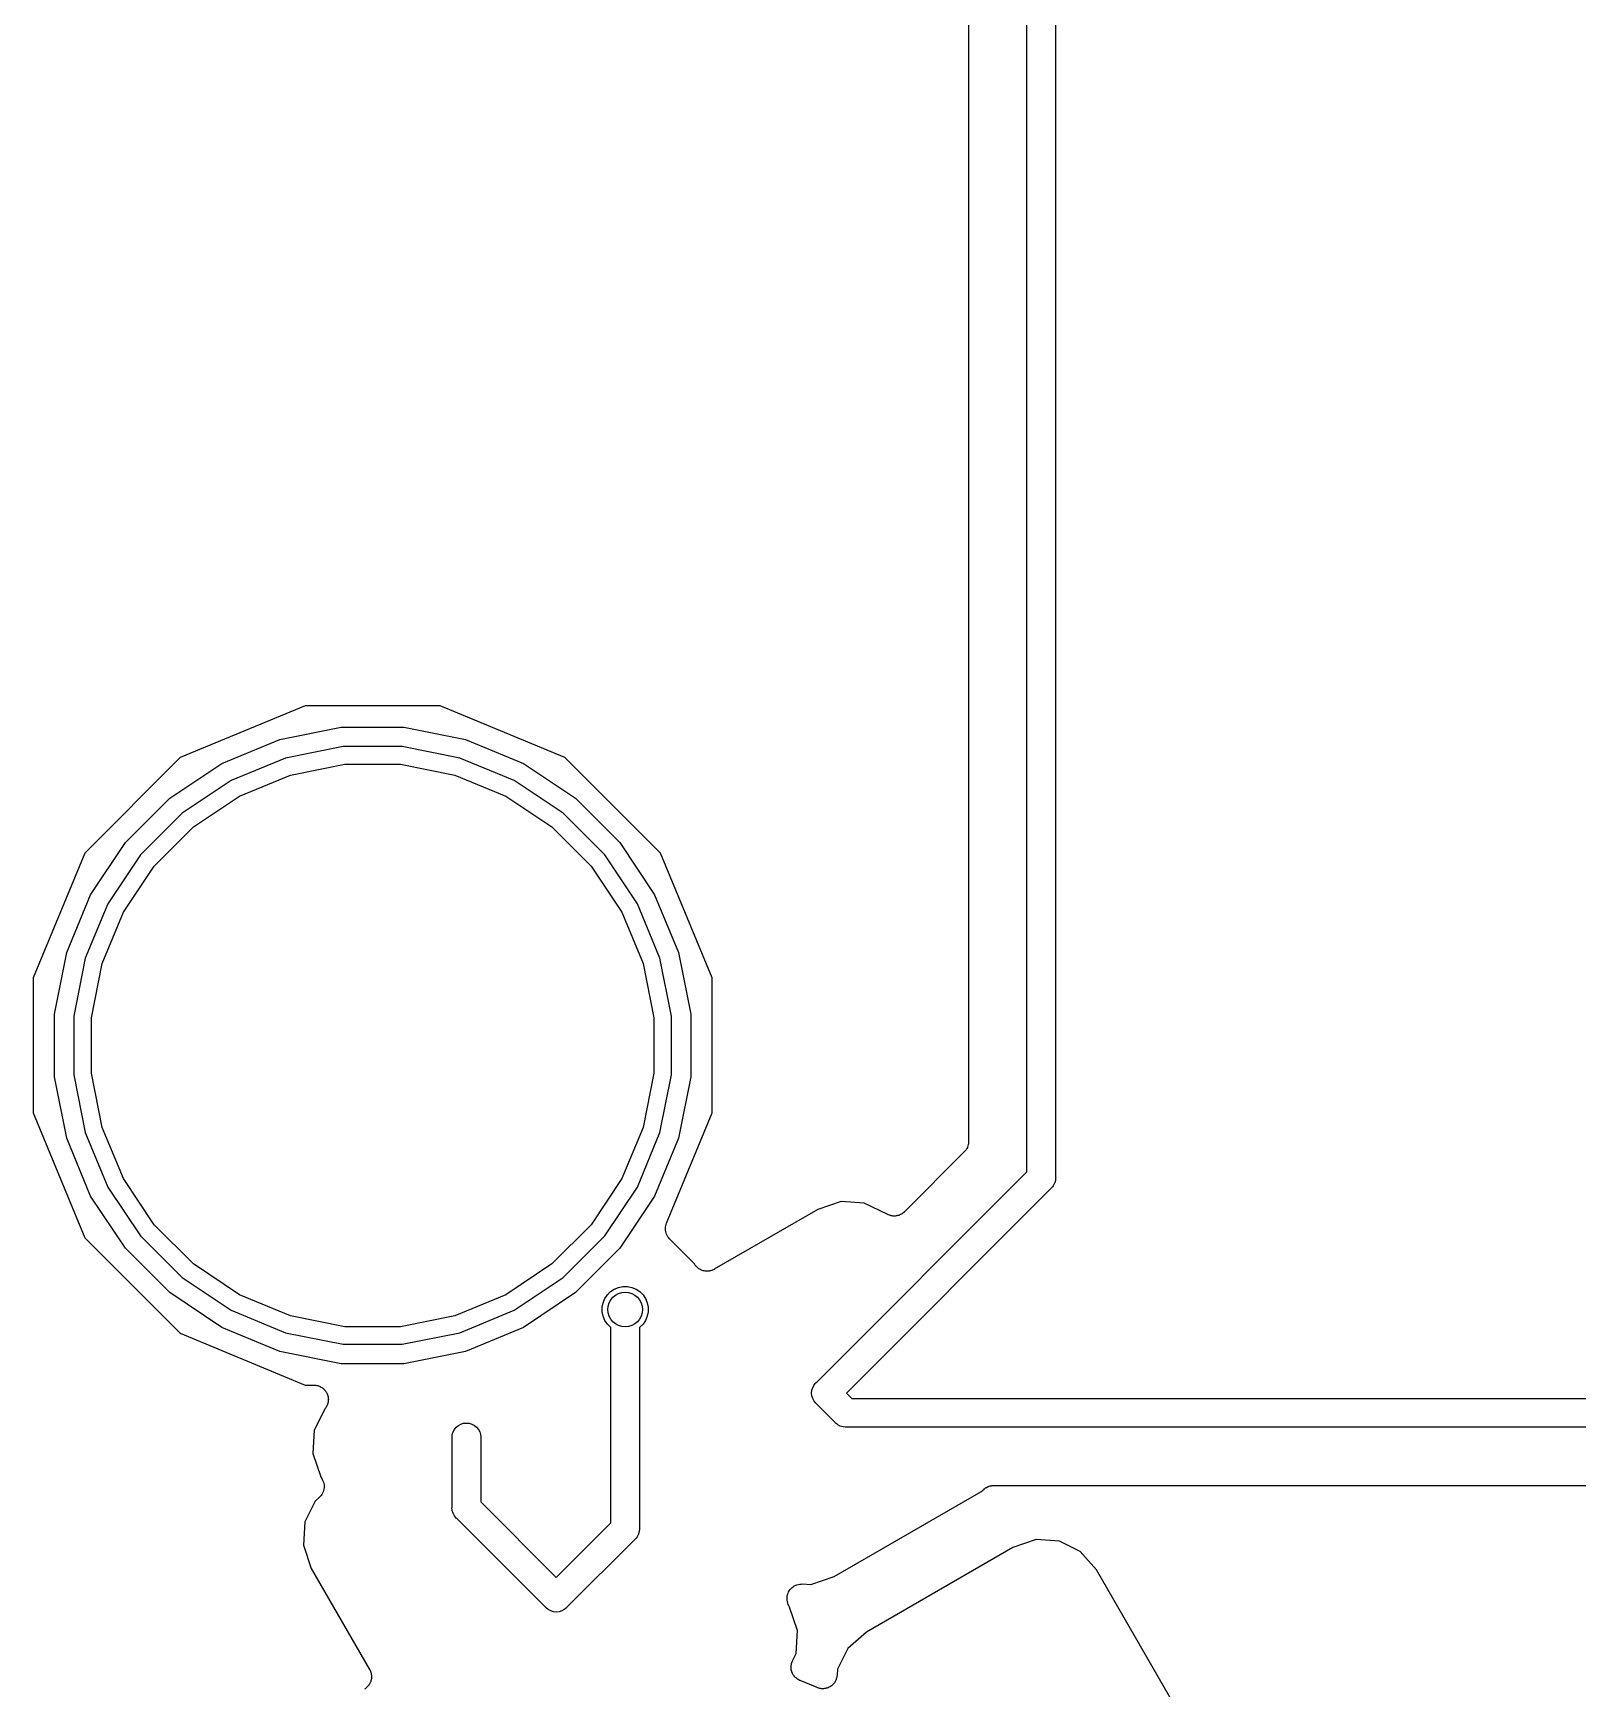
# Model space of a CAD drawing. Extents: x 0.4 to 11.3, y -7.9 to -0.4.
# Drawn here: x 4.017 to 4.547, y -4.74 to -4.173 of the extents above; entities that cross this region are included whole.
import ezdxf

# ---------------------------------------------------------------- set-up
doc = ezdxf.new("R2010")
doc.units = 0
doc.header["$MEASUREMENT"] = 0
doc.layers.add('BLACK', color=7, linetype='CONTINUOUS')

msp = doc.modelspace()

# ---------------------------------------------------------------- linework, layer by layer
at = {"layer": 'BLACK', "linetype": 'CONTINUOUS'}
for p, q in [((4.36811, -3.44808), (4.36811, -4.56483)), ((4.35827, -4.56303), (4.35827, -3.50024)), ((4.33827, -4.04911), (4.33827, -4.55268)), ((4.11069, -4.40323), (4.06789, -4.42096)), ((4.15702, -4.40323), (4.11069, -4.40323)), ((4.19983, -4.42096), (4.15702, -4.40323)), ((4.10202, -4.41473), (4.12311, -4.41054)), ((4.12311, -4.41054), (4.14461, -4.41054)), ((4.14461, -4.41054), (4.16569, -4.41473)), ((4.08216, -4.42296), (4.10202, -4.41473)), ((4.12376, -4.4172), (4.10396, -4.42114)), ((4.14395, -4.4172), (4.12376, -4.4172)), ((4.16375, -4.42114), (4.14395, -4.4172)), ((4.16569, -4.41473), (4.18556, -4.42296)), ((4.06789, -4.42096), (4.03513, -4.45372)), ((4.06428, -4.43491), (4.08216, -4.42296)), ((4.10396, -4.42114), (4.08531, -4.42886)), ((4.10572, -4.42694), (4.12436, -4.42323)), ((4.12436, -4.42323), (4.14336, -4.42323)), ((4.14336, -4.42323), (4.16199, -4.42694)), ((4.1824, -4.42886), (4.16375, -4.42114)), ((4.18556, -4.42296), (4.20343, -4.43491)), ((4.23259, -4.45372), (4.19983, -4.42096)), ((4.08531, -4.42886), (4.06853, -4.44008)), ((4.08817, -4.43421), (4.10572, -4.42694)), ((4.16199, -4.42694), (4.17955, -4.43421)), ((4.19919, -4.44008), (4.1824, -4.42886)), ((4.07237, -4.44476), (4.08817, -4.43421)), ((4.17955, -4.43421), (4.19535, -4.44476)), ((4.04908, -4.45011), (4.06428, -4.43491)), ((4.06853, -4.44008), (4.05425, -4.45435)), ((4.21346, -4.45435), (4.19919, -4.44008)), ((4.20343, -4.43491), (4.21864, -4.45011)), ((4.05894, -4.4582), (4.07237, -4.44476)), ((4.19535, -4.44476), (4.20878, -4.4582)), ((4.03713, -4.46798), (4.04908, -4.45011)), ((4.21864, -4.45011), (4.23058, -4.46798)), ((4.03513, -4.45372), (4.0174, -4.49652)), ((4.05425, -4.45435), (4.04304, -4.47114)), ((4.22468, -4.47114), (4.21346, -4.45435)), ((4.25031, -4.49652), (4.23259, -4.45372)), ((4.04838, -4.474), (4.05894, -4.4582)), ((4.20878, -4.4582), (4.21934, -4.474)), ((4.02891, -4.48785), (4.03713, -4.46798)), ((4.23058, -4.46798), (4.23881, -4.48785)), ((4.04304, -4.47114), (4.03531, -4.48979)), ((4.04111, -4.49155), (4.04838, -4.474)), ((4.21934, -4.474), (4.22661, -4.49155)), ((4.23241, -4.48979), (4.22468, -4.47114)), ((4.02471, -4.50894), (4.02891, -4.48785)), ((4.03531, -4.48979), (4.03137, -4.50959)), ((4.0374, -4.51018), (4.04111, -4.49155)), ((4.22661, -4.49155), (4.23031, -4.51018)), ((4.23634, -4.50959), (4.23241, -4.48979)), ((4.23881, -4.48785), (4.243, -4.50894)), ((4.0174, -4.49652), (4.0174, -4.54285)), ((4.25031, -4.54285), (4.25031, -4.49652)), ((4.02471, -4.53043), (4.02471, -4.50894)), ((4.03137, -4.50959), (4.03137, -4.52978)), ((4.0374, -4.52919), (4.0374, -4.51018)), ((4.23031, -4.51018), (4.23031, -4.52919)), ((4.23634, -4.52978), (4.23634, -4.50959)), ((4.243, -4.50894), (4.243, -4.53043)), ((4.02891, -4.55152), (4.02471, -4.53043)), ((4.03137, -4.52978), (4.03531, -4.54958)), ((4.04111, -4.54782), (4.0374, -4.52919)), ((4.23031, -4.52919), (4.22661, -4.54782)), ((4.23241, -4.54958), (4.23634, -4.52978)), ((4.243, -4.53043), (4.23881, -4.55152)), ((4.0174, -4.54285), (4.03513, -4.58565)), ((4.04838, -4.56537), (4.04111, -4.54782)), ((4.22661, -4.54782), (4.21934, -4.56537)), ((4.23466, -4.58064), (4.25031, -4.54285)), ((4.03713, -4.57139), (4.02891, -4.55152)), ((4.03531, -4.54958), (4.04304, -4.56823)), ((4.22468, -4.56823), (4.23241, -4.54958)), ((4.23881, -4.55152), (4.23058, -4.57139)), ((4.33816, -4.55371), (4.33802, -4.55416)), ((4.33817, -4.55366), (4.33816, -4.55369)), ((4.33816, -4.55369), (4.33816, -4.55371)), ((4.33822, -4.55321), (4.33817, -4.55366)), ((4.33827, -4.55275), (4.33822, -4.55321)), ((4.33827, -4.55268), (4.33827, -4.55269)), ((4.33827, -4.55269), (4.33827, -4.55269)), ((4.33827, -4.55269), (4.33827, -4.55269)), ((4.33827, -4.55269), (4.33827, -4.55275)), ((4.3368, -4.55621), (4.31627, -4.57675)), ((4.3371, -4.55585), (4.3368, -4.55621)), ((4.33739, -4.5555), (4.3371, -4.55585)), ((4.33741, -4.55548), (4.33739, -4.5555)), ((4.33742, -4.55546), (4.33741, -4.55548)), ((4.33764, -4.55505), (4.33742, -4.55546)), ((4.33786, -4.55465), (4.33764, -4.55505)), ((4.33787, -4.55462), (4.33786, -4.55465)), ((4.33788, -4.5546), (4.33787, -4.55462)), ((4.33802, -4.55416), (4.33788, -4.5546)), ((4.05894, -4.58117), (4.04838, -4.56537)), ((4.21934, -4.56537), (4.20878, -4.58117)), ((4.28606, -4.63524), (4.35827, -4.56303)), ((4.36811, -4.56531), (4.36804, -4.56603)), ((4.36811, -4.56483), (4.36813, -4.56507)), ((4.36813, -4.56507), (4.36811, -4.56531)), ((4.36811, -4.56531), (4.36811, -4.56531)), ((4.04304, -4.56823), (4.05425, -4.58502)), ((4.21346, -4.58502), (4.22468, -4.56823)), ((4.3665, -4.56872), (4.29633, -4.63889)), ((4.36669, -4.56857), (4.3665, -4.56872)), ((4.36701, -4.56817), (4.36669, -4.56857)), ((4.3673, -4.56782), (4.36701, -4.56817)), ((4.36776, -4.56696), (4.3673, -4.56782)), ((4.36779, -4.56684), (4.36776, -4.56696)), ((4.36804, -4.56603), (4.36779, -4.56684)), ((4.04908, -4.58926), (4.03713, -4.57139)), ((4.23058, -4.57139), (4.21864, -4.58926)), ((4.28655, -4.57594), (4.25105, -4.59644)), ((4.29456, -4.57322), (4.28655, -4.57594)), ((4.3025, -4.57374), (4.29456, -4.57322)), ((4.31052, -4.5777), (4.3025, -4.57374)), ((4.31622, -4.5768), (4.31611, -4.57688)), ((4.31627, -4.57675), (4.31622, -4.5768)), ((4.07237, -4.59461), (4.05894, -4.58117)), ((4.20878, -4.58117), (4.19535, -4.59461)), ((4.23428, -4.5825), (4.23433, -4.58204)), ((4.23433, -4.58204), (4.23438, -4.58157)), ((4.23438, -4.58155), (4.23439, -4.58153)), ((4.23438, -4.58157), (4.23438, -4.58155)), ((4.23439, -4.58153), (4.23453, -4.58109)), ((4.23453, -4.58109), (4.23466, -4.58064)), ((4.31065, -4.57775), (4.31052, -4.5777)), ((4.31078, -4.57781), (4.31065, -4.57775)), ((4.31111, -4.57792), (4.31078, -4.57781)), ((4.31143, -4.57804), (4.31111, -4.57792)), ((4.31157, -4.57806), (4.31143, -4.57804)), ((4.31171, -4.57811), (4.31157, -4.57806)), ((4.31205, -4.57814), (4.31171, -4.57811)), ((4.3124, -4.5782), (4.31205, -4.57814)), ((4.31254, -4.5782), (4.3124, -4.5782)), ((4.31268, -4.57821), (4.31254, -4.5782)), ((4.31303, -4.57818), (4.31268, -4.57821)), ((4.31337, -4.57817), (4.31303, -4.57818)), ((4.31351, -4.57814), (4.31337, -4.57817)), ((4.31365, -4.57813), (4.31351, -4.57814)), ((4.31398, -4.57803), (4.31365, -4.57813)), ((4.31432, -4.57795), (4.31398, -4.57803)), ((4.31445, -4.57789), (4.31432, -4.57795)), ((4.31459, -4.57785), (4.31445, -4.57789)), ((4.3149, -4.57769), (4.31459, -4.57785)), ((4.31521, -4.57755), (4.3149, -4.57769)), ((4.31533, -4.57747), (4.31521, -4.57755)), ((4.31546, -4.5774), (4.31533, -4.57747)), ((4.31573, -4.57719), (4.31546, -4.5774)), ((4.31601, -4.57699), (4.31573, -4.57719)), ((4.31611, -4.57688), (4.31601, -4.57699)), ((4.03513, -4.58565), (4.06789, -4.61841)), ((4.05425, -4.58502), (4.06853, -4.59929)), ((4.19919, -4.59929), (4.21346, -4.58502)), ((4.23428, -4.58252), (4.23428, -4.5825)), ((4.23428, -4.58255), (4.23428, -4.58252)), ((4.23433, -4.58301), (4.23428, -4.58255)), ((4.23437, -4.58347), (4.23433, -4.58301)), ((4.23437, -4.58349), (4.23437, -4.58347)), ((4.23437, -4.58352), (4.23437, -4.58349)), ((4.23451, -4.58396), (4.23437, -4.58352)), ((4.23464, -4.58441), (4.23451, -4.58396)), ((4.23465, -4.58443), (4.23464, -4.58441)), ((4.23465, -4.58445), (4.23465, -4.58443)), ((4.23487, -4.58486), (4.23465, -4.58445)), ((4.23509, -4.58528), (4.23487, -4.58486)), ((4.2351, -4.58529), (4.23509, -4.58528)), ((4.23511, -4.58531), (4.2351, -4.58529)), ((4.2354, -4.58567), (4.23511, -4.58531)), ((4.2357, -4.58604), (4.2354, -4.58567)), ((4.23573, -4.58607), (4.2357, -4.58604)), ((4.23575, -4.58609), (4.23573, -4.58607)), ((4.23573, -4.58607), (4.23573, -4.58607)), ((4.23573, -4.58607), (4.23573, -4.58607)), ((4.24417, -4.59451), (4.23575, -4.58609)), ((4.06428, -4.60446), (4.04908, -4.58926)), ((4.21864, -4.58926), (4.20343, -4.60446)), ((4.06853, -4.59929), (4.08531, -4.61051)), ((4.08817, -4.60516), (4.07237, -4.59461)), ((4.19535, -4.59461), (4.17955, -4.60516)), ((4.1824, -4.61051), (4.19919, -4.59929)), ((4.2442, -4.59458), (4.24417, -4.59451)), ((4.2443, -4.59473), (4.2442, -4.59458)), ((4.24439, -4.59488), (4.2443, -4.59473)), ((4.24458, -4.59512), (4.24439, -4.59488)), ((4.24476, -4.59538), (4.24458, -4.59512)), ((4.24489, -4.5955), (4.24476, -4.59538)), ((4.24501, -4.59564), (4.24489, -4.5955)), ((4.24524, -4.59584), (4.24501, -4.59564)), ((4.24547, -4.59605), (4.24524, -4.59584)), ((4.24562, -4.59615), (4.24547, -4.59605)), ((4.24576, -4.59626), (4.24562, -4.59615)), ((4.24603, -4.59641), (4.24576, -4.59626)), ((4.24629, -4.59657), (4.24603, -4.59641)), ((4.24646, -4.59664), (4.24629, -4.59657)), ((4.24662, -4.59672), (4.24646, -4.59664)), ((4.24691, -4.59681), (4.24662, -4.59672)), ((4.2472, -4.59693), (4.24691, -4.59681)), ((4.24738, -4.59696), (4.2472, -4.59693)), ((4.24755, -4.59701), (4.24738, -4.59696)), ((4.24786, -4.59704), (4.24755, -4.59701)), ((4.24816, -4.59709), (4.24786, -4.59704)), ((4.24834, -4.59709), (4.24816, -4.59709)), ((4.24852, -4.59711), (4.24834, -4.59709)), ((4.24883, -4.59708), (4.24852, -4.59711)), ((4.24914, -4.59707), (4.24883, -4.59708)), ((4.24931, -4.59704), (4.24914, -4.59707)), ((4.24949, -4.59702), (4.24931, -4.59704)), ((4.24979, -4.59693), (4.24949, -4.59702)), ((4.25009, -4.59687), (4.24979, -4.59693)), ((4.25026, -4.59679), (4.25009, -4.59687)), ((4.25043, -4.59674), (4.25026, -4.59679)), ((4.2507, -4.5966), (4.25043, -4.59674)), ((4.25099, -4.59647), (4.2507, -4.5966)), ((4.25105, -4.59644), (4.25099, -4.59647)), ((4.08216, -4.61641), (4.06428, -4.60446)), ((4.10572, -4.61243), (4.08817, -4.60516)), ((4.17955, -4.60516), (4.16199, -4.61243)), ((4.20343, -4.60446), (4.18556, -4.61641)), ((4.21436, -4.60522), (4.21545, -4.60412)), ((4.21545, -4.60412), (4.21674, -4.60326)), ((4.21674, -4.60326), (4.21818, -4.60266)), ((4.21818, -4.60266), (4.2197, -4.60236)), ((4.2197, -4.60236), (4.22125, -4.60236)), ((4.22125, -4.60236), (4.22277, -4.60266)), ((4.22277, -4.60266), (4.2242, -4.60326)), ((4.2242, -4.60326), (4.22549, -4.60412)), ((4.22549, -4.60412), (4.22659, -4.60522)), ((4.08531, -4.61051), (4.10396, -4.61823)), ((4.16375, -4.61823), (4.1824, -4.61051)), ((4.2126, -4.60946), (4.2129, -4.60794)), ((4.2126, -4.61101), (4.2126, -4.60946)), ((4.2129, -4.60794), (4.21349, -4.60651)), ((4.21349, -4.60651), (4.21436, -4.60522)), ((4.22659, -4.60522), (4.22745, -4.60651)), ((4.22745, -4.60651), (4.22804, -4.60794)), ((4.22804, -4.60794), (4.22835, -4.60946)), ((4.22835, -4.60946), (4.22835, -4.61101)), ((4.10202, -4.62464), (4.08216, -4.61641)), ((4.12436, -4.61614), (4.10572, -4.61243)), ((4.14336, -4.61614), (4.12436, -4.61614)), ((4.16199, -4.61243), (4.14336, -4.61614)), ((4.18556, -4.61641), (4.16569, -4.62464)), ((4.2129, -4.61253), (4.2126, -4.61101)), ((4.21349, -4.61397), (4.2129, -4.61253)), ((4.21436, -4.61526), (4.21349, -4.61397)), ((4.21545, -4.61635), (4.21436, -4.61526)), ((4.21555, -4.61642), (4.21545, -4.61635)), ((4.21555, -4.68338), (4.21555, -4.61642)), ((4.22549, -4.61635), (4.22539, -4.61642)), ((4.22539, -4.61642), (4.22539, -4.68518)), ((4.22659, -4.61526), (4.22549, -4.61635)), ((4.22745, -4.61397), (4.22659, -4.61526)), ((4.22804, -4.61253), (4.22745, -4.61397)), ((4.22835, -4.61101), (4.22804, -4.61253)), ((4.06789, -4.61841), (4.11069, -4.63614)), ((4.10396, -4.61823), (4.12376, -4.62217)), ((4.12376, -4.62217), (4.14395, -4.62217)), ((4.14395, -4.62217), (4.16375, -4.61823)), ((4.12311, -4.62883), (4.10202, -4.62464)), ((4.16569, -4.62464), (4.14461, -4.62883)), ((4.14461, -4.62883), (4.12311, -4.62883)), ((4.11069, -4.63614), (4.11366, -4.63614)), ((4.11366, -4.63614), (4.11373, -4.63614)), ((4.11373, -4.63614), (4.11388, -4.63616)), ((4.11388, -4.63616), (4.11404, -4.63616)), ((4.11404, -4.63616), (4.11437, -4.63621)), ((4.11437, -4.63621), (4.1147, -4.63625)), ((4.1147, -4.63625), (4.11485, -4.6363)), ((4.11485, -4.6363), (4.115, -4.63632)), ((4.115, -4.63632), (4.11531, -4.63645)), ((4.11531, -4.63645), (4.11563, -4.63655)), ((4.11563, -4.63655), (4.11577, -4.63662)), ((4.11577, -4.63662), (4.11591, -4.63668)), ((4.11591, -4.63668), (4.11619, -4.63686)), ((4.11619, -4.63686), (4.11648, -4.63702)), ((4.11648, -4.63702), (4.1166, -4.63712)), ((4.1166, -4.63712), (4.11673, -4.6372)), ((4.11673, -4.6372), (4.11698, -4.63743)), ((4.11698, -4.63743), (4.11723, -4.63764)), ((4.11723, -4.63764), (4.11733, -4.63776)), ((4.11733, -4.63776), (4.11744, -4.63787)), ((4.11744, -4.63787), (4.11763, -4.63814)), ((4.11763, -4.63814), (4.11784, -4.6384)), ((4.11784, -4.6384), (4.11792, -4.63854)), ((4.11792, -4.63854), (4.11801, -4.63867)), ((4.11801, -4.63867), (4.11814, -4.63897)), ((4.11814, -4.63897), (4.1183, -4.63927)), ((4.1183, -4.63927), (4.11834, -4.63942)), ((4.28443, -4.63889), (4.28452, -4.63792)), ((4.28452, -4.63985), (4.28443, -4.63889)), ((4.28452, -4.63792), (4.2848, -4.637)), ((4.2848, -4.637), (4.28526, -4.63614)), ((4.28526, -4.63614), (4.28528, -4.63612)), ((4.28528, -4.63612), (4.28587, -4.63539)), ((4.28587, -4.63539), (4.28606, -4.63524)), ((4.29633, -4.63889), (4.29819, -4.64075)), ((4.11746, -4.64437), (4.11385, -4.65167)), ((4.11762, -4.64419), (4.11746, -4.64437)), ((4.11771, -4.64406), (4.11762, -4.64419)), ((4.11781, -4.64394), (4.11771, -4.64406)), ((4.11796, -4.64364), (4.11781, -4.64394)), ((4.11814, -4.64336), (4.11796, -4.64364)), ((4.1182, -4.64322), (4.11814, -4.64336)), ((4.11827, -4.64308), (4.1182, -4.64322)), ((4.11837, -4.64276), (4.11827, -4.64308)), ((4.11834, -4.63942), (4.1184, -4.63956)), ((4.11849, -4.64245), (4.11837, -4.64276)), ((4.1184, -4.63956), (4.11848, -4.63988)), ((4.11848, -4.63988), (4.11857, -4.6402)), ((4.11851, -4.6423), (4.11849, -4.64245)), ((4.11856, -4.64215), (4.11851, -4.6423)), ((4.11859, -4.64182), (4.11856, -4.64215)), ((4.11857, -4.6402), (4.11859, -4.64036)), ((4.11859, -4.64036), (4.11862, -4.64051)), ((4.11865, -4.64149), (4.11859, -4.64182)), ((4.11862, -4.64051), (4.11863, -4.64084)), ((4.11863, -4.64084), (4.11866, -4.64118)), ((4.11866, -4.64118), (4.11864, -4.64133)), ((4.11864, -4.64133), (4.11865, -4.64149)), ((4.2848, -4.64078), (4.28452, -4.63985)), ((4.28526, -4.64164), (4.2848, -4.64078)), ((4.28587, -4.64238), (4.28526, -4.64164)), ((4.28606, -4.64254), (4.28587, -4.64238)), ((4.2925, -4.64898), (4.28606, -4.64254)), ((4.29819, -4.64075), (4.81489, -4.64075)), ((4.1619, -4.65137), (4.16252, -4.65062)), ((4.16252, -4.65062), (4.16327, -4.65001)), ((4.16327, -4.65001), (4.16412, -4.64955)), ((4.16412, -4.64955), (4.16505, -4.64927)), ((4.16505, -4.64927), (4.16601, -4.64917)), ((4.16601, -4.64917), (4.16698, -4.64927)), ((4.16698, -4.64927), (4.16791, -4.64955)), ((4.16791, -4.64955), (4.16876, -4.65001)), ((4.16876, -4.65001), (4.16951, -4.65062)), ((4.16951, -4.65062), (4.17012, -4.65137)), ((4.29265, -4.64917), (4.2925, -4.64898)), ((4.29284, -4.64932), (4.29265, -4.64917)), ((4.29319, -4.64961), (4.29284, -4.64932)), ((4.29284, -4.64932), (4.29284, -4.64932)), ((4.2934, -4.64978), (4.29319, -4.64961)), ((4.29426, -4.65024), (4.2934, -4.64978)), ((4.29519, -4.65052), (4.29426, -4.65024)), ((4.29591, -4.65059), (4.29519, -4.65052)), ((4.29615, -4.65061), (4.29591, -4.65059)), ((4.29591, -4.65059), (4.29591, -4.65059)), ((4.29639, -4.65059), (4.29615, -4.65061)), ((4.81669, -4.65059), (4.29639, -4.65059)), ((4.11385, -4.65167), (4.11333, -4.65961)), ((4.16109, -4.65388), (4.16116, -4.65315)), ((4.16109, -4.67801), (4.16109, -4.65388)), ((4.16116, -4.65315), (4.16144, -4.65223)), ((4.16144, -4.65223), (4.1619, -4.65137)), ((4.17012, -4.65137), (4.17058, -4.65223)), ((4.17058, -4.65223), (4.17086, -4.65315)), ((4.17086, -4.65315), (4.17093, -4.65388)), ((4.17093, -4.65388), (4.17093, -4.67621)), ((4.11333, -4.65961), (4.11605, -4.66762)), ((4.11605, -4.66762), (4.11655, -4.66848)), ((4.11668, -4.67324), (4.11643, -4.67364)), ((4.11655, -4.66848), (4.11657, -4.66851)), ((4.11657, -4.66851), (4.11657, -4.66851)), ((4.11657, -4.66851), (4.11657, -4.66851)), ((4.11657, -4.66851), (4.11659, -4.66855)), ((4.11659, -4.66855), (4.11677, -4.66897)), ((4.11669, -4.67322), (4.11668, -4.67324)), ((4.1167, -4.6732), (4.11669, -4.67322)), ((4.11687, -4.67277), (4.1167, -4.6732)), ((4.11677, -4.66897), (4.11696, -4.6694)), ((4.11704, -4.67233), (4.11687, -4.67277)), ((4.11696, -4.6694), (4.11697, -4.66942)), ((4.11697, -4.66942), (4.11698, -4.66944)), ((4.11698, -4.66944), (4.11708, -4.6699)), ((4.11705, -4.67229), (4.11704, -4.67231)), ((4.11704, -4.67231), (4.11704, -4.67233)), ((4.11713, -4.67183), (4.11705, -4.67229)), ((4.11708, -4.6699), (4.11718, -4.67035)), ((4.11721, -4.67137), (4.11713, -4.67183)), ((4.11718, -4.67035), (4.11718, -4.67037)), ((4.11718, -4.67037), (4.11719, -4.67039)), ((4.11719, -4.67039), (4.1172, -4.67086)), ((4.1172, -4.67086), (4.11721, -4.67133)), ((4.11721, -4.67133), (4.11721, -4.67135)), ((4.11721, -4.67135), (4.11721, -4.67137)), ((4.29219, -4.70184), (4.34248, -4.6728)), ((4.34248, -4.6728), (4.34358, -4.67183)), ((4.34358, -4.67183), (4.34364, -4.67179)), ((4.34364, -4.67179), (4.34388, -4.67161)), ((4.34388, -4.67161), (4.34411, -4.67143)), ((4.34411, -4.67143), (4.34428, -4.67134)), ((4.34428, -4.67134), (4.34444, -4.67123)), ((4.34444, -4.67123), (4.34471, -4.67111)), ((4.34471, -4.67111), (4.34497, -4.67097)), ((4.34497, -4.67097), (4.34516, -4.67091)), ((4.34516, -4.67091), (4.34533, -4.67084)), ((4.34533, -4.67084), (4.34562, -4.67077)), ((4.34562, -4.67077), (4.34591, -4.67069)), ((4.34591, -4.67069), (4.3461, -4.67067)), ((4.3461, -4.67067), (4.34628, -4.67063)), ((4.34628, -4.67063), (4.34658, -4.67062)), ((4.34658, -4.67062), (4.34688, -4.67059)), ((4.34688, -4.67059), (4.75018, -4.67059)), ((4.11414, -4.67595), (4.11063, -4.68309)), ((4.11552, -4.67474), (4.11414, -4.67595)), ((4.11584, -4.6744), (4.11552, -4.67474)), ((4.11616, -4.67406), (4.11584, -4.6744)), ((4.11617, -4.67405), (4.11616, -4.67406)), ((4.11619, -4.67403), (4.11617, -4.67405)), ((4.11643, -4.67364), (4.11619, -4.67403)), ((4.16107, -4.67825), (4.16109, -4.67801)), ((4.16116, -4.67922), (4.16107, -4.67825)), ((4.17093, -4.67621), (4.19683, -4.70211)), ((4.11063, -4.68309), (4.1101, -4.69102)), ((4.16144, -4.68014), (4.16116, -4.67922)), ((4.1619, -4.681), (4.16144, -4.68014)), ((4.1623, -4.68148), (4.1619, -4.681)), ((4.16252, -4.68175), (4.1623, -4.68148)), ((4.1627, -4.6819), (4.16252, -4.68175)), ((4.19318, -4.71237), (4.1627, -4.6819)), ((4.19683, -4.70211), (4.21555, -4.68338)), ((4.22378, -4.68907), (4.20048, -4.71237)), ((4.22397, -4.68892), (4.22378, -4.68907)), ((4.22422, -4.68861), (4.22397, -4.68892)), ((4.22458, -4.68817), (4.22422, -4.68861)), ((4.22504, -4.68731), (4.22458, -4.68817)), ((4.22506, -4.68723), (4.22504, -4.68731)), ((4.22532, -4.68638), (4.22506, -4.68723)), ((4.22539, -4.68566), (4.22532, -4.68638)), ((4.22539, -4.68518), (4.22542, -4.68542)), ((4.22542, -4.68542), (4.22539, -4.68566)), ((4.22539, -4.68566), (4.22539, -4.68566)), ((4.36149, -4.68915), (4.35348, -4.69186)), ((4.36943, -4.68967), (4.36149, -4.68915)), ((4.37657, -4.69319), (4.36943, -4.68967)), ((4.1101, -4.69102), (4.11282, -4.69903)), ((4.35348, -4.69186), (4.30319, -4.7209)), ((4.38215, -4.69954), (4.37657, -4.69319)), ((4.11282, -4.69903), (4.13281, -4.73365)), ((4.41709, -4.76006), (4.38215, -4.69954)), ((4.27634, -4.70757), (4.27651, -4.70712)), ((4.27651, -4.70711), (4.27652, -4.7071)), ((4.27651, -4.70712), (4.27651, -4.70711)), ((4.27652, -4.7071), (4.27677, -4.7067)), ((4.27677, -4.7067), (4.27703, -4.7063)), ((4.27703, -4.7063), (4.27704, -4.70629)), ((4.27704, -4.70628), (4.27737, -4.70594)), ((4.27704, -4.70629), (4.27704, -4.70628)), ((4.27737, -4.70594), (4.2777, -4.70559)), ((4.2777, -4.70559), (4.27771, -4.70558)), ((4.27771, -4.70557), (4.2781, -4.7053)), ((4.27771, -4.70558), (4.27771, -4.70557)), ((4.2781, -4.7053), (4.27849, -4.70502)), ((4.27849, -4.70502), (4.2785, -4.70502)), ((4.2785, -4.70502), (4.27851, -4.70501)), ((4.27851, -4.70501), (4.27895, -4.70482)), ((4.27895, -4.70482), (4.27938, -4.70462)), ((4.27938, -4.70462), (4.27939, -4.70462)), ((4.27939, -4.70462), (4.2794, -4.70461)), ((4.2794, -4.70461), (4.27987, -4.70451)), ((4.27987, -4.70451), (4.28033, -4.7044)), ((4.28033, -4.7044), (4.28034, -4.7044)), ((4.28034, -4.7044), (4.28035, -4.7044)), ((4.28035, -4.7044), (4.28084, -4.70438)), ((4.28084, -4.70438), (4.28131, -4.70437)), ((4.28131, -4.70437), (4.28418, -4.70456)), ((4.28418, -4.70456), (4.29219, -4.70184)), ((4.19333, -4.71256), (4.19318, -4.71237)), ((4.19352, -4.71272), (4.19333, -4.71256)), ((4.19393, -4.71306), (4.19352, -4.71272)), ((4.19352, -4.71272), (4.19352, -4.71272)), ((4.19408, -4.71318), (4.19393, -4.71306)), ((4.19994, -4.71287), (4.19957, -4.71318)), ((4.20032, -4.71256), (4.19994, -4.71287)), ((4.20048, -4.71237), (4.20032, -4.71256)), ((4.27599, -4.70899), (4.276, -4.70898)), ((4.27601, -4.70947), (4.27599, -4.70899)), ((4.276, -4.70897), (4.27608, -4.70851)), ((4.276, -4.70898), (4.276, -4.70897)), ((4.27602, -4.70995), (4.27601, -4.70947)), ((4.27602, -4.70996), (4.27602, -4.70995)), ((4.27602, -4.70997), (4.27602, -4.70996)), ((4.27612, -4.71043), (4.27602, -4.70997)), ((4.27608, -4.70851), (4.27616, -4.70803)), ((4.27623, -4.7109), (4.27612, -4.71043)), ((4.27616, -4.70802), (4.27617, -4.70801)), ((4.27616, -4.70803), (4.27616, -4.70802)), ((4.27617, -4.70801), (4.27634, -4.70757)), ((4.27623, -4.71091), (4.27623, -4.7109)), ((4.27623, -4.71092), (4.27623, -4.71091)), ((4.27643, -4.71136), (4.27623, -4.71092)), ((4.27662, -4.7118), (4.27643, -4.71136)), ((4.27663, -4.71181), (4.27662, -4.7118)), ((4.27663, -4.71182), (4.27663, -4.71181)), ((4.27663, -4.71181), (4.27663, -4.71181)), ((4.27665, -4.71186), (4.27663, -4.71182)), ((4.27689, -4.71228), (4.27665, -4.71186)), ((4.27961, -4.72029), (4.27689, -4.71228)), ((4.19446, -4.71338), (4.19408, -4.71318)), ((4.19493, -4.71363), (4.19446, -4.71338)), ((4.19586, -4.71392), (4.19493, -4.71363)), ((4.19683, -4.71401), (4.19586, -4.71392)), ((4.19779, -4.71392), (4.19683, -4.71401)), ((4.19683, -4.71401), (4.19683, -4.71401)), ((4.19872, -4.71363), (4.19779, -4.71392)), ((4.19957, -4.71318), (4.19872, -4.71363)), ((4.27909, -4.72823), (4.27961, -4.72029)), ((4.30319, -4.7209), (4.29683, -4.72648)), ((4.27788, -4.73069), (4.27909, -4.72823)), ((4.29683, -4.72648), (4.29331, -4.73361)), ((4.13281, -4.73365), (4.13284, -4.73371)), ((4.13284, -4.73371), (4.13297, -4.73399)), ((4.13297, -4.73399), (4.13311, -4.73427)), ((4.13311, -4.73427), (4.13316, -4.73444)), ((4.13316, -4.73444), (4.13323, -4.7346)), ((4.13323, -4.7346), (4.1333, -4.73491)), ((4.1333, -4.73491), (4.13339, -4.7352)), ((4.13339, -4.7352), (4.1334, -4.73538)), ((4.1334, -4.73538), (4.13344, -4.73556)), ((4.13344, -4.73556), (4.13345, -4.73587)), ((4.27736, -4.73285), (4.27738, -4.73271)), ((4.27739, -4.73319), (4.27736, -4.73285)), ((4.27738, -4.73256), (4.27743, -4.73222)), ((4.27738, -4.73271), (4.27738, -4.73256)), ((4.2774, -4.73354), (4.27739, -4.73319)), ((4.27744, -4.73368), (4.2774, -4.73354)), ((4.27743, -4.73222), (4.27747, -4.73188)), ((4.27745, -4.73382), (4.27744, -4.73368)), ((4.27755, -4.73415), (4.27745, -4.73382)), ((4.27747, -4.73188), (4.27751, -4.73174)), ((4.27751, -4.73174), (4.27754, -4.7316)), ((4.27754, -4.7316), (4.27766, -4.73128)), ((4.27762, -4.73449), (4.27755, -4.73415)), ((4.27768, -4.73462), (4.27762, -4.73449)), ((4.27766, -4.73128), (4.27776, -4.73095)), ((4.27772, -4.73476), (4.27768, -4.73462)), ((4.27788, -4.73507), (4.27772, -4.73476)), ((4.27776, -4.73095), (4.27783, -4.73082)), ((4.27783, -4.73082), (4.27788, -4.73069)), ((4.27802, -4.73538), (4.27788, -4.73507)), ((4.27811, -4.7355), (4.27802, -4.73538)), ((4.27818, -4.73563), (4.27811, -4.7355)), ((4.27839, -4.73589), (4.27818, -4.73563)), ((4.29318, -4.73571), (4.29312, -4.73601)), ((4.29331, -4.73361), (4.29318, -4.73564)), ((4.29318, -4.73564), (4.29318, -4.73571)), ((4.13125, -4.74031), (4.13109, -4.74039)), ((4.13149, -4.74011), (4.13125, -4.74031)), ((4.13175, -4.73993), (4.13149, -4.74011)), ((4.13187, -4.73981), (4.13175, -4.73993)), ((4.13201, -4.73969), (4.13187, -4.73981)), ((4.13221, -4.73945), (4.13201, -4.73969)), ((4.13242, -4.73923), (4.13221, -4.73945)), ((4.13251, -4.73908), (4.13242, -4.73923)), ((4.13263, -4.73894), (4.13251, -4.73908)), ((4.13278, -4.73867), (4.13263, -4.73894)), ((4.13294, -4.7384), (4.13278, -4.73867)), ((4.13301, -4.73824), (4.13294, -4.7384)), ((4.13309, -4.73808), (4.13301, -4.73824)), ((4.13318, -4.73778), (4.13309, -4.73808)), ((4.13329, -4.73749), (4.13318, -4.73778)), ((4.13333, -4.73732), (4.13329, -4.73749)), ((4.13338, -4.73715), (4.13333, -4.73732)), ((4.13341, -4.73684), (4.13338, -4.73715)), ((4.13346, -4.73653), (4.13341, -4.73684)), ((4.13345, -4.73587), (4.13348, -4.73618)), ((4.13348, -4.73618), (4.13346, -4.73635)), ((4.13346, -4.73635), (4.13346, -4.73653)), ((4.27859, -4.73617), (4.27839, -4.73589)), ((4.27869, -4.73627), (4.27859, -4.73617)), ((4.27879, -4.73639), (4.27869, -4.73627)), ((4.27905, -4.73661), (4.27879, -4.73639)), ((4.2793, -4.73684), (4.27905, -4.73661)), ((4.27942, -4.73692), (4.2793, -4.73684)), ((4.27953, -4.73702), (4.27942, -4.73692)), ((4.27983, -4.73718), (4.27953, -4.73702)), ((4.28012, -4.73737), (4.27983, -4.73718)), ((4.28026, -4.73742), (4.28012, -4.73737)), ((4.28039, -4.73749), (4.28026, -4.73742)), ((4.28045, -4.73752), (4.28039, -4.73749)), ((4.28628, -4.73993), (4.28045, -4.73752)), ((4.28658, -4.74002), (4.28628, -4.73993)), ((4.28687, -4.74013), (4.28658, -4.74002)), ((4.28704, -4.74016), (4.28687, -4.74013)), ((4.28721, -4.74021), (4.28704, -4.74016)), ((4.28752, -4.74024), (4.28721, -4.74021)), ((4.28783, -4.7403), (4.28752, -4.74024)), ((4.28801, -4.74029), (4.28783, -4.7403)), ((4.28818, -4.74031), (4.28801, -4.74029)), ((4.28849, -4.74028), (4.28818, -4.74031)), ((4.28881, -4.74027), (4.28849, -4.74028)), ((4.28898, -4.74023), (4.28881, -4.74027)), ((4.28915, -4.74022), (4.28898, -4.74023)), ((4.28945, -4.74013), (4.28915, -4.74022)), ((4.28976, -4.74006), (4.28945, -4.74013)), ((4.28992, -4.73999), (4.28976, -4.74006)), ((4.29009, -4.73994), (4.28992, -4.73999)), ((4.29036, -4.73979), (4.29009, -4.73994)), ((4.29065, -4.73966), (4.29036, -4.73979)), ((4.2908, -4.73956), (4.29065, -4.73966)), ((4.29095, -4.73948), (4.2908, -4.73956)), ((4.29119, -4.73928), (4.29095, -4.73948)), ((4.29145, -4.7391), (4.29119, -4.73928)), ((4.29157, -4.73898), (4.29145, -4.7391)), ((4.29171, -4.73886), (4.29157, -4.73898)), ((4.29191, -4.73862), (4.29171, -4.73886)), ((4.29212, -4.7384), (4.29191, -4.73862)), ((4.29222, -4.73825), (4.29212, -4.7384)), ((4.29233, -4.73811), (4.29222, -4.73825)), ((4.29248, -4.73784), (4.29233, -4.73811)), ((4.29265, -4.73758), (4.29248, -4.73784)), ((4.29271, -4.73741), (4.29265, -4.73758)), ((4.2928, -4.73726), (4.29271, -4.73741)), ((4.29289, -4.73696), (4.2928, -4.73726)), ((4.293, -4.73667), (4.29289, -4.73696)), ((4.29304, -4.73649), (4.293, -4.73667)), ((4.29309, -4.73632), (4.29304, -4.73649)), ((4.29312, -4.73601), (4.29309, -4.73632))]:
    msp.add_line(p, q, dxfattribs=at)
at = {"layer": 'BLACK'}
msp.add_circle((4.22047, -4.61024), 0.00591, dxfattribs=at)

doc.saveas('drawing.dxf')
